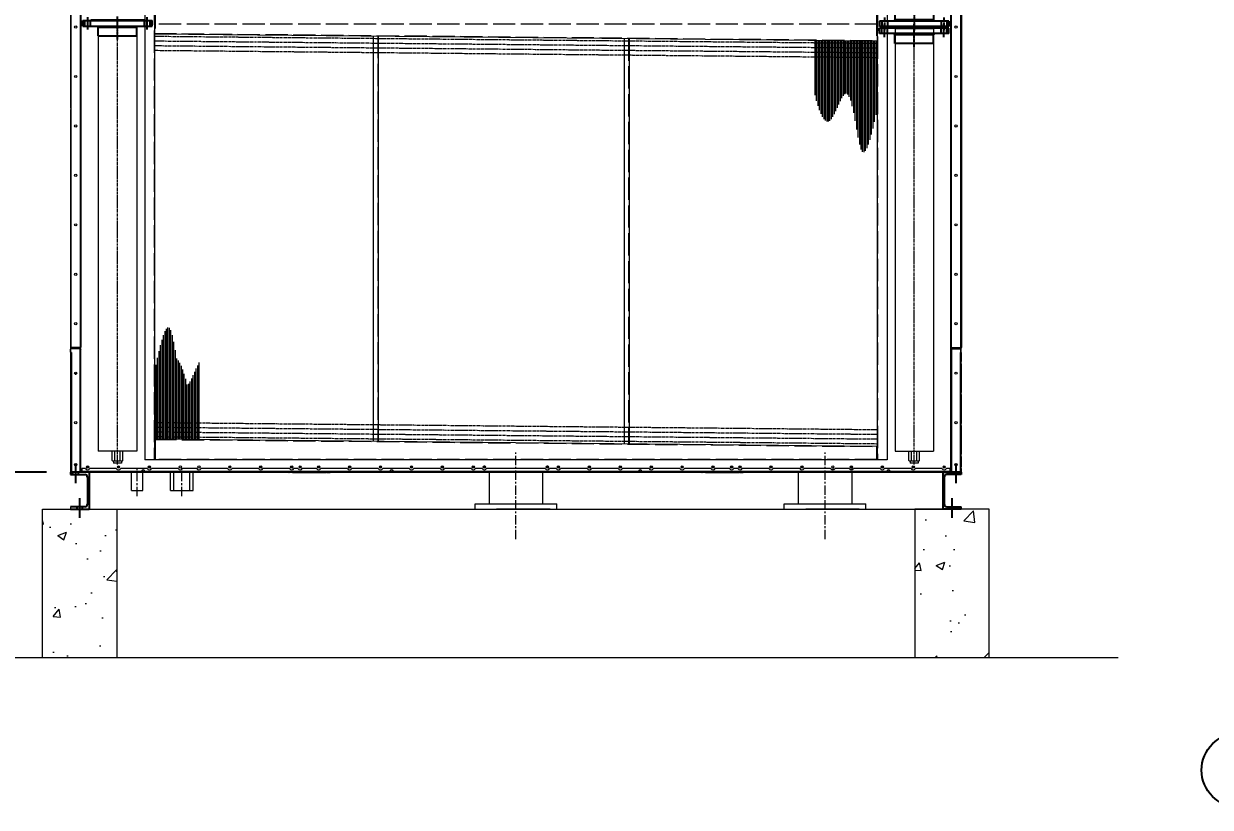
# Model space of a CAD drawing. Header units: millimetres. Extents: x -17070 to 48083, y -291348 to 45670.
# Drawn here: x 21527 to 26322, y 31102 to 34271 of the extents above; entities that cross this region are included whole.
import ezdxf

# ---------------------------------------------------------------- set-up
doc = ezdxf.new("R2010")
doc.units = ezdxf.units.MM
for name, pattern in [('CENTER', [2, 1.25, -0.25, 0.25, -0.25]), ('CENTERX2', [4, 2.5, -0.5, 0.5, -0.5]), ('DASHED', [15, 12, -3])]:
    doc.linetypes.add(name, pattern=pattern)
for name, color, linetype in [('center', 1, 'CENTER'), ('냉각탑_dim', 1, 'Continuous'), ('냉각탑_기초', 23, 'Continuous')]:
    doc.layers.add(name, color=color, linetype=linetype)
doc.styles.get("Standard").update_dxf_attribs({"font": 'arial.ttf'})
doc.dimstyles.new('1.40', dxfattribs={"dimscale": 20, "dimtxt": 1.5, "dimasz": 1, "dimexe": 0.5, "dimexo": 0.5, "dimgap": 0.5, "dimtad": 1, "dimdec": 0, "dimzin": 0, "dimdsep": 46, "dimtxsty": 'Standard', "dimcen": 0, "dimclrd": 2, "dimclre": 2, "dimclrt": 3, "dimadec": 0, "dimazin": 0, "dimtfac": 1, "dimtdec": 0, "dimtmove": 0, "dimatfit": 0, "dimfxl": 1, "dimtolj": 1, "dimtzin": 0, "dimlwd": -1, "dimlwe": -1, "dimarcsym": 0})

# ---------------------------------------------------------------- blocks, each defined once
blk = doc.blocks.new('*D543')
at = {"color": 2, "transparency": 16777216}
for p, q in [((21619.2, 36057.3), (20570.8, 36057.3)), ((20580.8, 35937.3), (20580.8, 32577.3)), ((21619.2, 32457.3), (20570.8, 32457.3))]:
    blk.add_line(p, q, dxfattribs=at)
for points in [[(20560.8, 35937.3), (20600.8, 35937.3), (20580.8, 36057.3)], [(20560.8, 32577.3), (20600.8, 32577.3), (20580.8, 32457.3)]]:
    blk.add_solid(points, dxfattribs=at)
at = {"layer": 'Defpoints', "color": 0, "transparency": 16777216}
for p in [(21719.2, 36057.3), (20580.8, 32457.3), (21719.2, 32457.3)]:
    blk.add_point(p, dxfattribs=at)
at = {"color": 3, "lineweight": 5, "transparency": 16777216, "insert": (20449.3, 34257.3), "char_height": 140, "attachment_point": 5, "rotation": 90}
blk.add_mtext('\\A1;3600', dxfattribs=at)
blk = doc.blocks.new('A$C1AC8305B')
at = {"color": 1, "linetype": 'CENTER', "ltscale": 10}
for p, q in [((40, 260), (90.5, 260)), ((0, 140), (93.5, 140)), ((40, 20), (90.5, 20))]:
    blk.add_line(p, q, dxfattribs=at)
at = {"color": 0, "ltscale": 30}
for p, q in [((54.3, 0), (54.3, 280)), ((54.3, 280), (76.3, 280)), ((54.3, 271.5), (76.3, 271.5)), ((54.3, 248.5), (76.3, 248.5)), ((76.3, 0), (76.3, 280)), ((76.3, 247.4), (79.3, 247.4)), ((79.3, 32.6), (79.3, 247.4)), ((14.3, 62), (14.3, 218)), ((14.3, 218), (49.3, 218)), ((49.3, 218), (54.3, 223.3)), ((49.3, 62), (49.3, 218)), ((14.3, 62), (49.3, 62)), ((49.3, 62), (54.3, 56.7)), ((54.3, 31.5), (76.3, 31.5)), ((54.3, 8.5), (76.3, 8.5)), ((54.3, 0), (76.3, 0)), ((76.3, 32.6), (79.3, 32.6))]:
    blk.add_line(p, q, dxfattribs=at)
blk = doc.blocks.new('3')
at = {"lineweight": 20, "ltscale": 7.5}
for p, q in [((22015.8, 36019.3), (22015.8, 32506.7)), ((22055.8, 36019.3), (22055.8, 32508.7)), ((24975.8, 36019.3), (24975.8, 32508.7)), ((25015.8, 36019.3), (25015.8, 32506.7)), ((25125.8, 34311), (25125.8, 34251)), ((21828, 34251), (21828, 32542.7)), ((21983.5, 34251), (21983.5, 32542.7)), ((25048, 34251), (25048, 32542.7)), ((25048, 34251), (25203.5, 34251)), ((25203.5, 34251), (25203.5, 32542.7)), ((22053.8, 34229.9), (24975.8, 34201)), ((22939.4, 34221.2), (22939.4, 32582.8)), ((22959.4, 34220.9), (22959.4, 32582.6)), ((23953.1, 34211.2), (23953.1, 32572.8)), ((23973.1, 34210.9), (23973.1, 32572.6)), ((22053.8, 32591.6), (24975.8, 32562.7)), ((21983.5, 32542.7), (21828, 32542.7)), ((21884.2, 32504.3), (21884.2, 32542.7)), ((21927.4, 32542.7), (21884.2, 32542.7)), ((21895, 32504.3), (21895, 32542.7)), ((21916.6, 32504.3), (21916.6, 32542.7)), ((21927.4, 32504.3), (21927.4, 32542.7)), ((25048, 32542.7), (25203.5, 32542.7)), ((25104.2, 32504.3), (25104.2, 32542.7)), ((25115, 32504.3), (25115, 32542.7)), ((25136.6, 32504.3), (25136.6, 32542.7)), ((25147.4, 32504.3), (25147.4, 32542.7)), ((21889.6, 32503.3), (21889.6, 32493.8)), ((21922, 32493.8), (21889.6, 32493.8)), ((21922, 32503.3), (21922, 32493.8)), ((25015.8, 32506.7), (22015.8, 32506.7)), ((25109.6, 32503.3), (25109.6, 32493.8)), ((25142, 32493.8), (25109.6, 32493.8)), ((25142, 32503.3), (25142, 32493.8))]:
    blk.add_line(p, q, dxfattribs=at)
at = {"color": 6, "linetype": 'DASHED', "lineweight": 20, "ltscale": 7.5}
for p, q in [((24977.8, 36019.3), (24977.8, 32506.7)), ((22053.8, 35930.5), (22053.8, 32508.7)), ((22057.8, 34341), (22057.8, 34231)), ((24973.8, 34311.1), (24973.8, 34201.1)), ((24975.8, 34269), (22053.8, 34269)), ((22053.8, 34231.9), (24975.8, 34203)), ((22957.4, 34220.9), (22957.4, 32582.7)), ((23971.1, 34210.9), (23971.1, 32572.6)), ((22053.8, 32589.6), (24975.7, 32560.7)), ((22057.8, 32601.1), (22057.8, 32508.7)), ((24973.8, 32562.8), (24973.8, 32508.7)), ((24975.8, 32508.7), (22053.8, 32508.7))]:
    blk.add_line(p, q, dxfattribs=at)
at = {"color": 7, "lineweight": 20}
for p, q in [((25273.8, 32962.1), (25273.8, 35884.3)), ((21757.8, 35820.7), (21757.8, 32962.1)), ((21717, 35813.9), (21717, 32960.7)), ((21755, 35819.3), (21755, 32960.7)), ((25276.6, 32960.7), (25276.6, 35819.3)), ((25314.6, 32960.7), (25314.6, 35813.9)), ((25317.4, 32960.7), (25317.4, 35813.9)), ((21793.4, 32457.3), (25238.2, 32457.3)), ((23407.5, 32457.3), (23407.5, 32329.3)), ((23623.8, 32457.3), (23623.8, 32329.3)), ((24657, 32457.3), (24657, 32329.3)), ((24873.3, 32457.3), (24873.3, 32329.3)), ((21962.8, 32382.3), (22007.8, 32382.3)), ((22119.3, 32382.3), (22211.3, 32382.3)), ((23350.6, 32329.3), (23680.6, 32329.3)), ((23350.6, 32307.3), (23350.6, 32329.3)), ((23680.6, 32307.3), (23680.6, 32329.3)), ((24600.2, 32329.3), (24930.2, 32329.3)), ((24600.2, 32307.3), (24600.2, 32329.3)), ((24930.2, 32307.3), (24930.2, 32329.3)), ((23350.6, 32307.3), (23680.6, 32307.3)), ((23653.8, 32307.3), (23437.5, 32307.3)), ((24600.2, 32307.3), (24930.2, 32307.3)), ((24903.3, 32307.3), (24687, 32307.3))]:
    blk.add_line(p, q, dxfattribs=at)
at = {"color": 7, "lineweight": 20, "ltscale": 0.441833}
blk.add_line((21715.8, 34989.1), (21715.8, 33928.7), dxfattribs=at)
at = {"color": 1, "linetype": 'CENTER', "lineweight": 20, "ltscale": 7.5}
for p, q in [((21905.8, 32488.1), (21905.8, 34251)), ((25125.8, 32488.1), (25125.8, 34251)), ((22053.8, 34220.3), (24975.7, 34191.5)), ((22053.8, 34201.3), (24975.5, 34172.5)), ((22053.8, 34182.2), (24975.3, 34153.4)), ((22053.8, 34163.2), (24975.1, 34134.4)), ((22053.8, 32658.2), (24976.4, 32629.4)), ((22053.8, 32639.2), (24976.2, 32610.4)), ((22053.8, 32620.1), (24976, 32591.3)), ((22053.8, 32601.1), (24975.8, 32572.3))]:
    blk.add_line(p, q, dxfattribs=at)
at = {"color": 5, "lineweight": 20, "ltscale": 7.5}
for p, q in [((24723.8, 34204.1), (24723.8, 33981.4)), ((24729.8, 34204.1), (24729.8, 33959.2)), ((24735.8, 34204), (24735.8, 33939.2)), ((24741.8, 34203.9), (24741.8, 33921.5)), ((24747.8, 34203.8), (24747.8, 33906.4)), ((24753.8, 34203.8), (24753.8, 33894.2)), ((24759.8, 34203.7), (24759.8, 33884.9)), ((24765.8, 34203.6), (24765.8, 33878.7)), ((24771.8, 34203.5), (24771.8, 33875.5)), ((24777.8, 34203.5), (24777.8, 33875.4)), ((24783.8, 34203.4), (24783.8, 33878.4)), ((24789.8, 34203.3), (24789.8, 33884.5)), ((24795.8, 34203.2), (24795.8, 33893.5)), ((24801.8, 34203.2), (24801.8, 33904.7)), ((24807.8, 34203.1), (24807.8, 33917.3)), ((24813.8, 34203), (24813.8, 33930.8)), ((24819.8, 34203), (24819.8, 33944.4)), ((24825.8, 34202.9), (24825.8, 33957.6)), ((24831.8, 34202.8), (24831.8, 33969.6)), ((24837.8, 34202.7), (24837.8, 33979.6)), ((24843.8, 34202.7), (24843.8, 33986.3)), ((24849.8, 34202.6), (24849.8, 33988.3)), ((24855.8, 34202.5), (24855.8, 33984.8)), ((24861.8, 34202.4), (24861.8, 33975.5)), ((24867.8, 34202.4), (24867.8, 33959.8)), ((24873.8, 34202.3), (24873.8, 33937.8)), ((24879.8, 34202.2), (24879.8, 33909.9)), ((24885.8, 34202.1), (24885.8, 33877.5)), ((24891.8, 34202.1), (24891.8, 33843)), ((24897.8, 34202), (24897.8, 33809.9)), ((24903.8, 34201.9), (24903.8, 33782)), ((24909.8, 34201.8), (24909.8, 33762.5)), ((24915.8, 34201.8), (24915.8, 33752.8)), ((24921.8, 34201.7), (24921.8, 33751.3)), ((24927.8, 34201.6), (24927.8, 33756.4)), ((24933.8, 34201.5), (24933.8, 33767.1)), ((24939.8, 34201.5), (24939.8, 33782.1)), ((24945.8, 34201.4), (24945.8, 33801)), ((24951.8, 34201.3), (24951.8, 33822.9)), ((24957.8, 34201.3), (24957.8, 33847.3)), ((24963.8, 34201.2), (24963.8, 33873.8)), ((24969.8, 34201.1), (24969.8, 33902)), ((22109.8, 32592.1), (22109.8, 33042.5)), ((22115.8, 32592), (22115.8, 33041)), ((22085.8, 32592.4), (22085.8, 32992.8)), ((22091.8, 32592.3), (22091.8, 33011.6)), ((22097.8, 32592.2), (22097.8, 33026.7)), ((22103.8, 32592.1), (22103.8, 33037.3)), ((22121.8, 32590.4), (22121.8, 33031.2)), ((22127.8, 32590.4), (22127.8, 33011.8)), ((22073.8, 32592.7), (22073.8, 32946.5)), ((22079.8, 32592.7), (22079.8, 32970.9)), ((22133.8, 32590.3), (22133.8, 32983.9)), ((22139.8, 32590.2), (22139.8, 32950.8)), ((22067.8, 32592.7), (22067.8, 32919.9)), ((22145.8, 32590.2), (22145.8, 32916.3)), ((22151.8, 32590.1), (22151.8, 32908.9)), ((22157.8, 32590), (22157.8, 32899.6)), ((22235.8, 32590.5), (22235.8, 32900.2)), ((22061.8, 32592.7), (22061.8, 32891.7)), ((22163.8, 32589.9), (22163.8, 32887.3)), ((22169.8, 32589.9), (22169.8, 32872.3)), ((22175.8, 32589.8), (22175.8, 32854.6)), ((22211.8, 32590.8), (22211.8, 32849.4)), ((22217.8, 32590.7), (22217.8, 32863)), ((22223.8, 32590.7), (22223.8, 32876.5)), ((22229.8, 32590.6), (22229.8, 32889.1)), ((22181.8, 32589.7), (22181.8, 32834.5)), ((22187.8, 32589.6), (22187.8, 32812.3)), ((22193.8, 32591), (22193.8, 32814.1)), ((22199.8, 32591), (22199.8, 32824.1)), ((22205.8, 32590.9), (22205.8, 32836.2))]:
    blk.add_line(p, q, dxfattribs=at)
at = {"color": 7, "lineweight": 20, "ltscale": 0.44375}
blk.add_line((21715.8, 33923.5), (21715.8, 32858.5), dxfattribs=at)
at = {"color": 7, "lineweight": 20, "ltscale": 0.000500046}
blk.add_line((21717, 32960.7), (21715.8, 32960.7), dxfattribs=at)
at = {"color": 7, "lineweight": 20, "ltscale": 0.004833}
for p, q in [((21715.8, 32942.3), (21715.8, 32953.9)), ((25313.8, 32942.3), (25313.8, 32953.9)), ((25315.8, 32942.3), (25315.8, 32953.9)), ((21761.5, 32472.3), (21761.5, 32460.7)), ((25270.1, 32472.3), (25270.1, 32460.7)), ((22611.3, 32455.3), (22599.7, 32455.3)), ((22751.3, 32455.3), (22762.9, 32455.3)), ((24280.3, 32455.3), (24268.7, 32455.3)), ((24420.3, 32455.3), (24431.9, 32455.3))]:
    blk.add_line(p, q, dxfattribs=at)
at = {"color": 7, "lineweight": 20, "ltscale": 0.015833}
for p, q in [((21755, 32960.7), (21717, 32960.7)), ((25276.6, 32960.7), (25314.6, 32960.7))]:
    blk.add_line(p, q, dxfattribs=at)
at = {"color": 7, "lineweight": 20, "ltscale": 0.000583333}
for p, q in [((21717.4, 32959.3), (21717.4, 32960.7)), ((21755, 32959.3), (21755, 32960.7)), ((25276.6, 32959.3), (25276.6, 32960.7)), ((25314.2, 32959.3), (25314.2, 32960.7)), ((21719.2, 32941.5), (21717.8, 32941.5)), ((25313.8, 32941.5), (25312.4, 32941.5))]:
    blk.add_line(p, q, dxfattribs=at)
at = {"color": 7, "lineweight": 20, "ltscale": 0.015667}
for p, q in [((21717.4, 32959.3), (21755, 32959.3)), ((25314.2, 32959.3), (25276.6, 32959.3))]:
    blk.add_line(p, q, dxfattribs=at)
at = {"color": 7, "lineweight": 20, "ltscale": 0.000958937}
blk.add_line((21717.8, 32957), (21717.8, 32959.3), dxfattribs=at)
at = {"color": 7, "lineweight": 20, "ltscale": 0.005875}
for p, q in [((21717.8, 32941.5), (21717.8, 32955.6)), ((25313.8, 32955.6), (25313.8, 32941.5))]:
    blk.add_line(p, q, dxfattribs=at)
at = {"color": 7, "lineweight": 20, "ltscale": 0.01525}
for p, q in [((21754.4, 32955.6), (21717.8, 32955.6)), ((25277.2, 32955.6), (25313.8, 32955.6)), ((21754.4, 32457.3), (21717.8, 32457.3)), ((25313.8, 32457.3), (25277.2, 32457.3))]:
    blk.add_line(p, q, dxfattribs=at)
at = {"color": 7, "lineweight": 20, "ltscale": 0.014667}
for p, q in [((21719.2, 32957.3), (21754.4, 32957.3)), ((25312.4, 32957.3), (25277.2, 32957.3)), ((21719.2, 32459), (21754.4, 32459)), ((25312.4, 32459), (25277.2, 32459))]:
    blk.add_line(p, q, dxfattribs=at)
at = {"color": 7, "lineweight": 20, "ltscale": 0.000834157}
blk.add_line((21721.2, 32957.3), (21721.2, 32959.3), dxfattribs=at)
at = {"color": 7, "lineweight": 20, "ltscale": 0.000708334}
for p, q in [((21754.4, 32955.6), (21754.4, 32957.3)), ((25277.2, 32955.6), (25277.2, 32957.3))]:
    blk.add_line(p, q, dxfattribs=at)
at = {"color": 7, "lineweight": 20, "ltscale": 0.001131}
for p, q in [((21757.1, 32955.6), (21754.4, 32955.6)), ((25274.4, 32955.6), (25277.2, 32955.6)), ((21757.1, 32459), (21754.4, 32459)), ((25274.4, 32459), (25277.2, 32459))]:
    blk.add_line(p, q, dxfattribs=at)
at = {"color": 7, "lineweight": 20, "ltscale": 0.206917}
for p, q in [((21754.4, 32459), (21754.4, 32955.6)), ((25277.2, 32459), (25277.2, 32955.6))]:
    blk.add_line(p, q, dxfattribs=at)
at = {"color": 7, "lineweight": 20, "ltscale": 0.000912135}
for p, q in [((21757.1, 32960.7), (21755, 32960.7)), ((25276.6, 32960.7), (25274.4, 32960.7))]:
    blk.add_line(p, q, dxfattribs=at)
at = {"color": 7, "lineweight": 20, "ltscale": 0.000414935}
for p, q in [((21756.1, 32955.6), (21756.8, 32956.3)), ((25275.5, 32955.6), (25274.7, 32956.3)), ((21756.1, 32459), (21756.8, 32458.3)), ((25275.5, 32459), (25274.7, 32458.3))]:
    blk.add_line(p, q, dxfattribs=at)
at = {"color": 7, "lineweight": 20, "ltscale": 0.000341711}
for p, q in [((21756.9, 32960.2), (21756.4, 32960.7)), ((25274.6, 32960.2), (25275.2, 32960.7))]:
    blk.add_line(p, q, dxfattribs=at)
at = {"color": 7, "lineweight": 20, "ltscale": 0.00126}
blk.add_line((21756.4, 32956.7), (21756.4, 32959.7), dxfattribs=at)
at = {"color": 7, "lineweight": 20, "ltscale": 1.84442e-05}
blk.add_line((21757.8, 32962.1), (21757.8, 32962.1), dxfattribs=at)
at = {"color": 7, "lineweight": 20, "ltscale": 1.85381e-05}
blk.add_line((21757.8, 32962.1), (21757.8, 32962.1), dxfattribs=at)
at = {"color": 7, "lineweight": 20, "ltscale": 2.99318e-05}
blk.add_line((21757.8, 32962.1), (21757.8, 32962.1), dxfattribs=at)
blk.add_line((21757.8, 32962.1), (21757.8, 32962.1), dxfattribs=at)
at = {"color": 7, "lineweight": 20, "ltscale": 1.47704e-05}
blk.add_line((21757.8, 32962.1), (21757.8, 32962.1), dxfattribs=at)
at = {"color": 7, "lineweight": 20, "ltscale": 2.54818e-05}
blk.add_line((21757.8, 32954), (21757.8, 32953.9), dxfattribs=at)
at = {"color": 7, "lineweight": 20, "ltscale": 0.2055}
for p, q in [((21757.8, 32460.7), (21757.8, 32953.9)), ((25273.8, 32460.7), (25273.8, 32953.9))]:
    blk.add_line(p, q, dxfattribs=at)
at = {"color": 7, "lineweight": 20, "ltscale": 0.00337}
blk.add_line((25273.8, 32954), (25273.8, 32962.1), dxfattribs=at)
at = {"color": 7, "lineweight": 20, "ltscale": 0.000833944}
blk.add_line((25277.2, 32957.3), (25277.2, 32959.3), dxfattribs=at)
at = {"color": 7, "lineweight": 20, "ltscale": 0.000833304}
blk.add_line((25312.4, 32957.3), (25312.4, 32959.3), dxfattribs=at)
at = {"color": 7, "lineweight": 20, "ltscale": 0.001167}
blk.add_line((25314.6, 32960.7), (25317.4, 32960.7), dxfattribs=at)
at = {"color": 7, "lineweight": 20, "ltscale": 0.002832}
blk.add_line((25315.8, 32953.9), (25315.8, 32960.7), dxfattribs=at)
at = {"color": 7, "lineweight": 20, "ltscale": 0.000833333}
for p, q in [((21717.8, 32942.3), (21715.8, 32942.3)), ((21717.8, 32941.5), (21715.8, 32941.5)), ((21715.8, 32941.5), (21717.8, 32941.5)), ((25313.8, 32942.3), (25315.8, 32942.3)), ((25313.8, 32941.5), (25315.8, 32941.5)), ((25315.8, 32941.5), (25313.8, 32941.5)), ((22003, 32459.3), (22003, 32457.3)), ((22016.5, 32459.3), (22016.5, 32457.3)), ((22611.3, 32455.3), (22611.3, 32457.3)), ((22751.3, 32455.3), (22751.3, 32457.3)), ((23007, 32459.3), (23007, 32457.3)), ((23020.5, 32459.3), (23020.5, 32457.3)), ((24011, 32459.3), (24011, 32457.3)), ((24024.5, 32459.3), (24024.5, 32457.3)), ((24280.3, 32455.3), (24280.3, 32457.3)), ((24420.3, 32455.3), (24420.3, 32457.3)), ((25015, 32459.3), (25015, 32457.3)), ((25028.5, 32459.3), (25028.5, 32457.3))]:
    blk.add_line(p, q, dxfattribs=at)
at = {"color": 7, "lineweight": 20, "ltscale": 0.201042}
for p, q in [((21715.8, 32941.5), (21715.8, 32459)), ((21719.2, 32941.5), (21719.2, 32459)), ((25312.4, 32459), (25312.4, 32941.5)), ((25315.8, 32459), (25315.8, 32941.5))]:
    blk.add_line(p, q, dxfattribs=at)
at = {"color": 7, "lineweight": 20, "ltscale": 0.000332419}
blk.add_line((25313.8, 32942.3), (25313.8, 32941.5), dxfattribs=at)
at = {"color": 7, "lineweight": 20, "ltscale": 0.00033333}
blk.add_line((25315.8, 32941.5), (25315.8, 32942.3), dxfattribs=at)
at = {"color": 7, "lineweight": 20, "ltscale": 0.011892}
blk.add_line((25315.8, 32941.5), (25315.8, 32913), dxfattribs=at)
at = {"color": 7, "lineweight": 20, "ltscale": 0.003608}
for p, q in [((25315.8, 32913), (25315.8, 32904.3)), ((25315.8, 32895.7), (25315.8, 32904.3)), ((25315.8, 32788), (25315.8, 32779.3)), ((25315.8, 32770.7), (25315.8, 32779.3)), ((25315.8, 32663), (25315.8, 32654.3)), ((25315.8, 32645.7), (25315.8, 32654.3)), ((25315.8, 32538), (25315.8, 32529.3)), ((25315.8, 32520.7), (25315.8, 32529.3)), ((25315.8, 32488), (25315.8, 32479.3)), ((25315.8, 32470.7), (25315.8, 32479.3))]:
    blk.add_line(p, q, dxfattribs=at)
at = {"color": 7, "lineweight": 20, "ltscale": 0.044866}
for p, q in [((25315.8, 32895.7), (25315.8, 32788)), ((25315.8, 32770.7), (25315.8, 32663)), ((25315.8, 32645.7), (25315.8, 32538))]:
    blk.add_line(p, q, dxfattribs=at)
at = {"color": 7, "lineweight": 20, "ltscale": 0.003735}
blk.add_line((21741.2, 32856.9), (21732.3, 32856.9), dxfattribs=at)
at = {"color": 7, "lineweight": 20, "ltscale": 0.003614}
blk.add_line((21732.4, 32858.5), (21741.1, 32858.5), dxfattribs=at)
at = {"color": 7, "lineweight": 20, "ltscale": 0.003172}
blk.add_line((21740.6, 32854.9), (21732.9, 32854.9), dxfattribs=at)
at = {"color": 7, "lineweight": 20, "ltscale": 0.001718}
blk.add_line((21734.7, 32853.3), (21738.8, 32853.3), dxfattribs=at)
at = {"color": 7, "lineweight": 20, "ltscale": 0.053167}
blk.add_line((21757.8, 32672.1), (21757.8, 32799.7), dxfattribs=at)
at = {"color": 7, "lineweight": 20, "ltscale": 0.000834992}
blk.add_line((25315.8, 32584.1), (25315.7, 32584.1), dxfattribs=at)
at = {"color": 7, "lineweight": 20, "ltscale": 0.000834318}
for p, q in [((25315.8, 32587.3), (25315.8, 32587.3)), ((25315.8, 32477.3), (25315.8, 32477.3))]:
    blk.add_line(p, q, dxfattribs=at)
at = {"color": 7, "lineweight": 20, "ltscale": 0.013616}
blk.add_line((25315.8, 32520.7), (25315.8, 32488), dxfattribs=at)
at = {"color": 1, "linetype": 'CENTERX2', "ltscale": 50}
for p, q in [((21736.8, 32412.3), (21736.8, 32492.3)), ((25294.8, 32412.3), (25294.8, 32492.3)), ((21753.3, 32272.3), (21753.3, 32352.3)), ((25278.3, 32272.3), (25278.3, 32352.3))]:
    blk.add_line(p, q, dxfattribs=at)
at = {"color": 7, "lineweight": 20, "ltscale": 0.005987}
for p, q in [((21775.8, 32472.3), (21761.5, 32472.3)), ((25270.1, 32472.3), (25255.7, 32472.3))]:
    blk.add_line(p, q, dxfattribs=at)
at = {"color": 7, "lineweight": 20, "ltscale": 0.044641}
for p, q in [((21900.8, 32472.3), (21793.7, 32472.3)), ((22025.8, 32472.3), (21918.7, 32472.3)), ((22150.8, 32472.3), (22043.7, 32472.3)), ((22350.8, 32472.3), (22243.7, 32472.3)), ((22475.8, 32472.3), (22368.7, 32472.3)), ((22600.8, 32472.3), (22493.7, 32472.3)), ((22834.8, 32472.3), (22727.7, 32472.3)), ((22959.8, 32472.3), (22852.7, 32472.3)), ((23084.8, 32472.3), (22977.7, 32472.3)), ((23209.8, 32472.3), (23102.7, 32472.3)), ((23334.8, 32472.3), (23227.7, 32472.3)), ((23803.8, 32472.3), (23696.7, 32472.3)), ((23928.8, 32472.3), (23821.7, 32472.3)), ((24053.8, 32472.3), (23946.7, 32472.3)), ((24178.8, 32472.3), (24071.7, 32472.3)), ((24303.8, 32472.3), (24196.7, 32472.3)), ((24537.8, 32472.3), (24430.7, 32472.3)), ((24662.8, 32472.3), (24555.7, 32472.3)), ((24787.8, 32472.3), (24680.7, 32472.3)), ((24987.8, 32472.3), (24880.7, 32472.3)), ((25112.8, 32472.3), (25005.7, 32472.3)), ((25237.8, 32472.3), (25130.7, 32472.3))]:
    blk.add_line(p, q, dxfattribs=at)
at = {"color": 7, "lineweight": 20, "ltscale": 0.023808}
for p, q in [((22225.8, 32472.3), (22168.7, 32472.3)), ((22709.8, 32472.3), (22652.7, 32472.3)), ((24378.8, 32472.3), (24321.7, 32472.3)), ((24862.8, 32472.3), (24805.7, 32472.3))]:
    blk.add_line(p, q, dxfattribs=at)
at = {"color": 7, "lineweight": 20, "ltscale": 0.006725}
for p, q in [((22634.8, 32472.3), (22618.7, 32472.3)), ((24412.8, 32472.3), (24396.7, 32472.3))]:
    blk.add_line(p, q, dxfattribs=at)
at = {"color": 7, "lineweight": 20, "ltscale": 0.0111}
for p, q in [((23379.3, 32472.3), (23352.7, 32472.3)), ((23678.8, 32472.3), (23652.2, 32472.3))]:
    blk.add_line(p, q, dxfattribs=at)
at = {"color": 7, "lineweight": 20, "ltscale": 1.93507e-05}
for p, q in [((23388.2, 32466.8), (23388.3, 32466.8)), ((23643.2, 32466.8), (23643.3, 32466.8))]:
    blk.add_line(p, q, dxfattribs=at)
at = {"color": 7, "lineweight": 20, "ltscale": 0.007604}
blk.add_line((23634.3, 32472.3), (23397.2, 32472.3), dxfattribs=at)
at = {"color": 7, "lineweight": 20, "ltscale": 0.00439}
for p, q in [((24802, 32468.3), (24791.5, 32468.3)), ((24877, 32468.3), (24866.5, 32468.3))]:
    blk.add_line(p, q, dxfattribs=at)
at = {"color": 7, "lineweight": 20, "ltscale": 0.001168}
blk.add_line((25315.8, 32472.3), (25315.8, 32469.5), dxfattribs=at)
at = {"color": 7, "lineweight": 20, "ltscale": 0.00485}
blk.add_line((25315.8, 32470.7), (25315.8, 32459), dxfattribs=at)
at = {"color": 7, "lineweight": 20, "ltscale": 0.003775}
blk.add_line((25315.8, 32460.7), (25315.8, 32469.8), dxfattribs=at)
at = {"color": 7, "lineweight": 20, "ltscale": 0.001417}
for p, q in [((21719.2, 32459), (21715.8, 32459)), ((21761.5, 32457.3), (21761.5, 32460.7)), ((25270.1, 32457.3), (25270.1, 32460.7)), ((25312.4, 32459), (25315.8, 32459))]:
    blk.add_line(p, q, dxfattribs=at)
at = {"lineweight": 20}
for p, q in [((21788.8, 32457.3), (21715.8, 32457.3)), ((25313.8, 32457.3), (25315.8, 32457.3)), ((25315.8, 32459), (25315.8, 32457.3))]:
    blk.add_line(p, q, dxfattribs=at)
at = {"color": 7, "lineweight": 25, "ltscale": 0.008333}
for p, q in [((21715.8, 32457.3), (21715.8, 32447.3)), ((25315.8, 32457.3), (25315.8, 32447.3))]:
    blk.add_line(p, q, dxfattribs=at)
at = {"color": 7, "lineweight": 25, "ltscale": 0.125}
for p, q in [((21790.8, 32457.3), (21715.8, 32457.3)), ((25240.8, 32457.3), (25315.8, 32457.3)), ((21715.8, 32307.3), (21790.8, 32307.3)), ((25315.8, 32307.3), (25240.8, 32307.3))]:
    blk.add_line(p, q, dxfattribs=at)
at = {"color": 7, "lineweight": 25, "ltscale": 0.05125}
for p, q in [((21715.8, 32447.3), (21774.3, 32447.3)), ((25315.8, 32447.3), (25257.3, 32447.3)), ((21774.3, 32317.3), (21715.8, 32317.3)), ((25257.3, 32317.3), (25315.8, 32317.3))]:
    blk.add_line(p, q, dxfattribs=at)
at = {"color": 7, "lineweight": 20, "ltscale": 0.280701}
blk.add_line((21717.2, 32457.3), (21752.4, 32457.3), dxfattribs=at)
at = {"color": 7, "lineweight": 20, "ltscale": 0.000708333}
for p, q in [((21717.8, 32459), (21717.8, 32457.3)), ((21754.4, 32459), (21754.4, 32457.3)), ((21761.5, 32460.2), (21759.8, 32460.2)), ((21761.5, 32459.3), (21759.8, 32459.3)), ((25270.1, 32460.2), (25271.8, 32460.2)), ((25270.1, 32459.3), (25271.8, 32459.3)), ((25277.2, 32459), (25277.2, 32457.3)), ((25313.8, 32459), (25313.8, 32457.3))]:
    blk.add_line(p, q, dxfattribs=at)
for p, q in [((21725.8, 32447.3), (21725.8, 32457.3)), ((21747.8, 32447.3), (21747.8, 32457.3)), ((25283.8, 32447.3), (25283.8, 32457.3)), ((25305.8, 32447.3), (25305.8, 32457.3)), ((21742.3, 32307.3), (21742.3, 32317.3)), ((21764.3, 32307.3), (21764.3, 32317.3)), ((25267.3, 32307.3), (25267.3, 32317.3)), ((25289.3, 32307.3), (25289.3, 32317.3))]:
    blk.add_line(p, q)
at = {"color": 7, "lineweight": 20, "ltscale": 0.002932}
blk.add_line((21754.4, 32457.3), (21761.5, 32457.3), dxfattribs=at)
at = {"color": 7, "lineweight": 20, "ltscale": 2.38284e-05}
blk.add_line((21757.8, 32460.7), (21757.8, 32460.7), dxfattribs=at)
at = {"color": 7, "lineweight": 20, "ltscale": 0.000375}
for p, q in [((21759.8, 32460.2), (21759.8, 32459.3)), ((25271.8, 32460.2), (25271.8, 32459.3)), ((25271.8, 32460.2), (25271.8, 32459.3)), ((25271.8, 32460.2), (25271.8, 32459.3)), ((25271.8, 32460.2), (25271.8, 32459.3)), ((25271.8, 32460.2), (25271.8, 32459.3)), ((25271.8, 32460.2), (25271.8, 32459.3))]:
    blk.add_line(p, q, dxfattribs=at)
at = {"color": 7, "lineweight": 20, "ltscale": 0.100609}
for p, q in [((21761.5, 32460.7), (22002.9, 32460.7)), ((25028.6, 32460.7), (25270.1, 32460.7))]:
    blk.add_line(p, q, dxfattribs=at)
at = {"color": 7, "lineweight": 20, "ltscale": 0.100651}
for p, q in [((21761.5, 32457.3), (22003, 32457.3)), ((25028.5, 32457.3), (25270.1, 32457.3))]:
    blk.add_line(p, q, dxfattribs=at)
at = {"color": 7, "lineweight": 20, "ltscale": 0.004083}
for p, q in [((21783.6, 32457.3), (21793.4, 32457.3)), ((25238.2, 32457.3), (25248, 32457.3))]:
    blk.add_line(p, q, dxfattribs=at)
at = {"color": 7, "lineweight": 25, "ltscale": 0.091667}
for p, q in [((21784.3, 32437.3), (21784.3, 32327.3)), ((25247.3, 32437.3), (25247.3, 32327.3))]:
    blk.add_line(p, q, dxfattribs=at)
at = {"ltscale": 25}
for p, q in [((21790.8, 32457.3), (21790.8, 32307.3)), ((25240.8, 32457.3), (25240.8, 32307.3))]:
    blk.add_line(p, q, dxfattribs=at)
at = {"lineweight": 5}
for p, q in [((21962.8, 32382.3), (21962.8, 32457.3)), ((22007.8, 32382.3), (22007.8, 32457.3)), ((22119.3, 32382.3), (22119.3, 32457.3)), ((22132.8, 32382.3), (22132.8, 32457.3)), ((22197.8, 32382.3), (22197.8, 32457.3)), ((22211.3, 32382.3), (22211.3, 32457.3)), ((21790.8, 32307.3), (25240.8, 32307.3))]:
    blk.add_line(p, q, dxfattribs=at)
at = {"color": 7, "lineweight": 20, "ltscale": 0.005698}
for p, q in [((22002.9, 32460.7), (22016.6, 32460.7)), ((23006.9, 32460.7), (23020.6, 32460.7)), ((24010.9, 32460.7), (24024.6, 32460.7)), ((25014.9, 32460.7), (25028.6, 32460.7))]:
    blk.add_line(p, q, dxfattribs=at)
at = {"color": 7, "lineweight": 20, "ltscale": 0.005614}
for p, q in [((22003, 32459.3), (22016.5, 32459.3)), ((22003, 32457.3), (22016.5, 32457.3)), ((23007, 32459.3), (23020.5, 32459.3)), ((23007, 32457.3), (23020.5, 32457.3)), ((24011, 32459.3), (24024.5, 32459.3)), ((24011, 32457.3), (24024.5, 32457.3)), ((25015, 32459.3), (25028.5, 32459.3)), ((25015, 32457.3), (25028.5, 32457.3))]:
    blk.add_line(p, q, dxfattribs=at)
at = {"color": 7, "lineweight": 20, "ltscale": 0.412719}
for p, q in [((22016.5, 32457.3), (23007, 32457.3)), ((24024.5, 32457.3), (25015, 32457.3))]:
    blk.add_line(p, q, dxfattribs=at)
at = {"color": 7, "lineweight": 20, "ltscale": 0.412635}
for p, q in [((22016.6, 32460.7), (23006.9, 32460.7)), ((24024.6, 32460.7), (25014.9, 32460.7))]:
    blk.add_line(p, q, dxfattribs=at)
at = {"color": 7, "lineweight": 20, "ltscale": 0.000833651}
for p, q in [((22613.3, 32455.3), (22613.3, 32457.3)), ((22749.3, 32455.3), (22749.3, 32457.3)), ((24282.3, 32455.3), (24282.3, 32457.3)), ((24418.3, 32455.3), (24418.3, 32457.3))]:
    blk.add_line(p, q, dxfattribs=at)
at = {"color": 7, "lineweight": 20, "ltscale": 0.056667}
for p, q in [((22613.3, 32455.3), (22749.3, 32455.3)), ((24282.3, 32455.3), (24418.3, 32455.3))]:
    blk.add_line(p, q, dxfattribs=at)
at = {"color": 7, "lineweight": 20, "ltscale": 0.17433}
for p, q in [((23020.5, 32457.3), (23438.9, 32457.3)), ((23592.6, 32457.3), (24011, 32457.3))]:
    blk.add_line(p, q, dxfattribs=at)
at = {"color": 7, "lineweight": 20, "ltscale": 0.171731}
blk.add_line((23020.6, 32460.7), (24011, 32460.7), dxfattribs=at)
at = {"color": 7, "lineweight": 20, "ltscale": 0.026917}
blk.add_line((25312.6, 32457.3), (25248, 32457.3), dxfattribs=at)
at = {"color": 7, "lineweight": 20, "ltscale": 0.002958}
blk.add_line((25277.2, 32457.3), (25270.1, 32457.3), dxfattribs=at)
at = {"color": 7, "lineweight": 20, "ltscale": 0.000837582}
blk.add_line((25271.8, 32460.5), (25273.8, 32460.5), dxfattribs=at)
at = {"color": 7, "lineweight": 20, "ltscale": 0.000374986}
blk.add_line((25271.8, 32459.3), (25271.8, 32460.2), dxfattribs=at)
at = {"color": 7, "lineweight": 15, "ltscale": 0.0625}
for p, q in [((21715.8, 32317.3), (21715.8, 32307.3)), ((25315.8, 32317.3), (25315.8, 32307.3))]:
    blk.add_line(p, q, dxfattribs=at)
at = {"color": 7, "lineweight": 20}
for centre, radius in [((21736.8, 34257.3), 4.5), ((25294.8, 34257.3), 4.5), ((21736.8, 34057.3), 4.5), ((25294.8, 34057.3), 4.5), ((21736.8, 33857.3), 4.5), ((25294.8, 33857.3), 4.5), ((21736.8, 33657.3), 4.5), ((25294.8, 33657.3), 4.5), ((21736.8, 33457.3), 4.5), ((25294.8, 33457.3), 4.5), ((21736.8, 33257.3), 4.5), ((25294.8, 33257.3), 4.5), ((21736.8, 33057.3), 4.5), ((25294.8, 33057.3), 4.5), ((21736.8, 32857.3), 4.5), ((25294.8, 32857.3), 4.5), ((21736.8, 32657.3), 4.5), ((25294.8, 32657.3), 4.5), ((21736.8, 32487.3), 4.5), ((21784.8, 32478.3), 4.5), ((21784.8, 32478.3), 3), ((21909.8, 32478.3), 4.5), ((21909.8, 32478.3), 3), ((22034.8, 32478.3), 4.5), ((22034.8, 32478.3), 3), ((22159.8, 32478.3), 4.5), ((22234.8, 32478.3), 4.5), ((22359.8, 32478.3), 4.5), ((22359.8, 32478.3), 3), ((22484.8, 32478.3), 4.5), ((22484.8, 32478.3), 3), ((22609.8, 32478.3), 4.5), ((22609.8, 32478.3), 3), ((22643.8, 32478.3), 4.5), ((22643.8, 32478.3), 3), ((22718.8, 32478.3), 4.5), ((22718.8, 32478.3), 3), ((22843.8, 32478.3), 4.5), ((22843.8, 32478.3), 3), ((22968.8, 32478.3), 4.5), ((22968.8, 32478.3), 3), ((23093.8, 32478.3), 4.5), ((23093.8, 32478.3), 3), ((23218.8, 32478.3), 4.5), ((23218.8, 32478.3), 3), ((23343.8, 32478.3), 4.5), ((23343.8, 32478.3), 3), ((23388.3, 32477.8), 4.5), ((23388.3, 32478.3), 3), ((23643.3, 32477.8), 4.5), ((23643.3, 32478.3), 3), ((23687.8, 32478.3), 4.5), ((23687.8, 32478.3), 3), ((23812.8, 32478.3), 4.5), ((23812.8, 32478.3), 3), ((23937.8, 32478.3), 4.5), ((23937.8, 32478.3), 3), ((24062.8, 32478.3), 4.5), ((24062.8, 32478.3), 3), ((24187.8, 32478.3), 4.5), ((24187.8, 32478.3), 3), ((24312.8, 32478.3), 4.5), ((24312.8, 32478.3), 3), ((24387.8, 32478.3), 4.5), ((24387.8, 32478.3), 3), ((24421.8, 32478.3), 4.5), ((24421.8, 32478.3), 3), ((24546.8, 32478.3), 4.5), ((24546.8, 32478.3), 3), ((24671.8, 32478.3), 4.5), ((24671.8, 32478.3), 3), ((24796.8, 32478.3), 4.5), ((24871.8, 32478.3), 4.5), ((24871.8, 32478.3), 3), ((24996.8, 32478.3), 4.5), ((24996.8, 32478.3), 3), ((25121.8, 32478.3), 4.5), ((25121.8, 32478.3), 3), ((25246.8, 32478.3), 4.5), ((25246.8, 32478.3), 3), ((25294.8, 32487.3), 4.5)]:
    blk.add_circle(centre, radius, dxfattribs=at)
for centre, radius, start, end in [((21719.2, 32953.9), 3.4, 90, 180), ((21718.6, 32962.1), 2.8, 210, 244.6228), ((21754.4, 32953.9), 3.4, 0, 90), ((21755, 32962.1), 2.8, 270, 0), ((25276.6, 32962.1), 2.8, 180, 270), ((25277.2, 32953.9), 3.4, 90, 180), ((25312.4, 32953.9), 3.4, 0, 90), ((25313, 32962.1), 2.8, 295.3767, 330), ((21717, 32859.7), 1.2, 180, 180.7349), ((21717, 32852.1), 1.2, 179.2651, 180), ((25312.6, 32602.1), 5.2, 52.0246, 52.0532), ((21784.8, 32476.8), 10, 206.7437, 333.2563), ((21909.8, 32476.8), 10, 206.7437, 333.2563), ((22009.8, 32459.2), 7, 12.3734, 167.6266), ((22034.8, 32476.8), 10, 206.7437, 333.2563), ((22159.8, 32476.8), 10, 206.7437, 333.2563), ((22234.8, 32476.8), 10, 206.7437, 333.2563), ((22359.8, 32476.8), 10, 206.7437, 333.2563), ((22484.8, 32476.8), 10, 206.7437, 333.2563), ((22609.8, 32476.8), 10, 206.7437, 333.2563), ((22643.8, 32476.8), 10, 206.7437, 333.2563), ((22718.8, 32476.8), 10, 206.7437, 333.2563), ((22843.8, 32476.8), 10, 206.7437, 333.2563), ((22968.8, 32476.8), 10, 206.7437, 333.2563), ((23013.8, 32459.2), 7, 12.3734, 167.6266), ((23093.8, 32476.8), 10, 206.7437, 333.2563), ((23218.8, 32476.8), 10, 206.7437, 333.2563), ((23343.8, 32476.8), 10, 206.7437, 333.2563), ((23388.3, 32476.8), 10, 206.7437, 333.2563), ((23388.3, 32477.3), 4.5, 3.185, 176.8155), ((23643.3, 32476.8), 10, 206.7437, 333.2563), ((23643.3, 32477.3), 4.5, 3.185, 176.8155), ((23687.8, 32476.8), 10, 206.7437, 333.2563), ((23812.8, 32476.8), 10, 206.7437, 333.2563), ((23937.8, 32476.8), 10, 206.7437, 333.2563), ((24017.8, 32459.2), 7, 12.3734, 167.6266), ((24062.8, 32476.8), 10, 206.7437, 333.2563), ((24187.8, 32476.8), 10, 206.7437, 333.2563), ((24312.8, 32476.8), 10, 206.7437, 333.2563), ((24387.8, 32476.8), 10, 206.7437, 333.2563), ((24421.8, 32476.8), 10, 206.7437, 333.2563), ((24546.8, 32476.8), 10, 206.7437, 333.2563), ((24671.8, 32476.8), 10, 206.7437, 333.2563), ((24796.8, 32476.8), 10, 206.7437, 333.2563), ((24871.8, 32476.8), 10, 206.7437, 333.2563), ((24996.8, 32476.8), 10, 206.7437, 333.2563), ((25021.8, 32459.2), 7, 12.3734, 167.6266), ((25121.8, 32476.8), 10, 206.7437, 333.2563), ((25246.8, 32476.8), 10, 206.7437, 333.2563), ((21719.2, 32460.7), 3.4, 210, 245.6841), ((21754.4, 32460.7), 3.4, 270, 0), ((21763.2, 32460.7), 3.4, 204.3161, 239.9997), ((22019.3, 32458.4), 16.6, 171.9124, 179.4428), ((22000.2, 32458.4), 16.6, 0.5572, 8.0877), ((22599.7, 32458.7), 3.4, 204.3017, 270), ((22599.7, 32458.7), 1.4, 268.112, 270), ((22762.9, 32458.7), 3.4, 270, 335.6983), ((22762.9, 32458.7), 1.4, 270, 271.888), ((23023.3, 32458.4), 16.6, 171.9124, 179.4428), ((23004.2, 32458.4), 16.6, 0.5572, 8.0877), ((24027.3, 32458.4), 16.6, 171.9124, 179.4428), ((24008.2, 32458.4), 16.6, 0.5572, 8.0877), ((24268.7, 32458.7), 3.4, 204.3017, 270), ((24268.7, 32458.7), 1.4, 268.112, 270), ((24431.9, 32458.7), 3.4, 270, 335.6983), ((24431.9, 32458.7), 1.4, 270, 271.888), ((25031.3, 32458.4), 16.6, 171.9124, 179.4428), ((25012.2, 32458.4), 16.6, 0.5572, 8.0877), ((25268.4, 32460.7), 3.4, 299.9991, 335.6839), ((25277.2, 32460.7), 3.4, 180, 270), ((25312.4, 32460.7), 3.4, 294.3156, 330), ((25312.6, 32462.5), 5.2, 283.3156, 307.9754)]:
    blk.add_arc(centre, radius, start, end, dxfattribs=at)
at = {"color": 7, "lineweight": 25}
for centre, start, end in [((21774.3, 32437.3), 0, 90), ((25257.3, 32437.3), 90, 180), ((21774.3, 32327.3), 270, 0), ((25257.3, 32327.3), 180, 270)]:
    blk.add_arc(centre, 10, start, end, dxfattribs=at)
at = {"lineweight": 20, "ltscale": 7.5}
for centre in [(21889.6, 32504.3), (21900.4, 32504.3), (21911.2, 32504.3), (21922, 32504.3), (25109.6, 32504.3), (25120.4, 32504.3), (25131.2, 32504.3), (25142, 32504.3)]:
    blk.add_ellipse(centre, major_axis=(5.4, 0), ratio=0.200221, start_param=3.141593, end_param=6.283185, dxfattribs=at)
at = {"color": 7, "lineweight": 20}
for points in [[(21757.1, 32960.7), (21757.4, 32961), (21757.6, 32961.3), (21757.7, 32961.6), (21757.8, 32961.8), (21757.8, 32962.1)], [(21757.1, 32955.6), (21757.3, 32955.3), (21757.5, 32955), (21757.7, 32954.6), (21757.8, 32954.3), (21757.8, 32953.9)], [(25274.4, 32960.7), (25274.1, 32961), (25273.9, 32961.3), (25273.8, 32961.6), (25273.8, 32961.8), (25273.8, 32962.1)], [(25274.4, 32955.6), (25274.2, 32955.3), (25274, 32955), (25273.8, 32954.6), (25273.8, 32954.3), (25273.8, 32953.9)], [(21757.1, 32459), (21757.3, 32459.4), (21757.5, 32459.7), (21757.7, 32460), (21757.8, 32460.4), (21757.8, 32460.7)], [(22003, 32459.3), (22002.9, 32459.3), (22002.9, 32459.4), (22002.8, 32459.4), (22002.8, 32459.5), (22002.8, 32459.5)], [(22016.7, 32459.5), (22016.7, 32459.5), (22016.7, 32459.4), (22016.6, 32459.4), (22016.6, 32459.3), (22016.5, 32459.3)], [(23007, 32459.3), (23006.9, 32459.3), (23006.9, 32459.4), (23006.8, 32459.4), (23006.8, 32459.5), (23006.8, 32459.5)], [(23020.7, 32459.5), (23020.7, 32459.5), (23020.7, 32459.4), (23020.6, 32459.4), (23020.6, 32459.3), (23020.5, 32459.3)], [(24011, 32459.3), (24010.9, 32459.3), (24010.9, 32459.4), (24010.8, 32459.4), (24010.8, 32459.5), (24010.8, 32459.5)], [(24024.7, 32459.5), (24024.7, 32459.5), (24024.7, 32459.4), (24024.6, 32459.4), (24024.6, 32459.3), (24024.5, 32459.3)], [(25015, 32459.3), (25014.9, 32459.3), (25014.9, 32459.4), (25014.8, 32459.4), (25014.8, 32459.5), (25014.8, 32459.5)], [(25028.7, 32459.5), (25028.7, 32459.5), (25028.7, 32459.4), (25028.6, 32459.4), (25028.6, 32459.3), (25028.5, 32459.3)], [(25274.4, 32459), (25274.2, 32459.4), (25274, 32459.7), (25273.8, 32460), (25273.8, 32460.4), (25273.8, 32460.7)]]:
    blk.add_open_spline(points, degree=5, dxfattribs=at)
for points, knots in [([(22003, 32457.3), (22002.9, 32457.3), (22002.9, 32457.4), (22002.8, 32457.5), (22002.8, 32457.7), (22002.8, 32458.1), (22002.8, 32458.2), (22002.8, 32458.4), (22002.8, 32458.6)], [0, 0, 0, 0, 0, 0, 3.009, 3.009, 3.009, 4.870321, 4.870321, 4.870321, 4.870321, 4.870321, 4.870321]), ([(22016.8, 32458.6), (22016.8, 32458.2), (22016.7, 32457.9), (22016.7, 32457.6), (22016.6, 32457.4), (22016.5, 32457.3), (22016.5, 32457.3), (22016.5, 32457.3), (22016.5, 32457.3)], [0, 0, 0, 0, 0, 0, 3.956241, 3.956241, 3.956241, 4.866694, 4.866694, 4.866694, 4.866694, 4.866694, 4.866694]), ([(23007, 32457.3), (23006.9, 32457.3), (23006.9, 32457.4), (23006.8, 32457.5), (23006.8, 32457.7), (23006.8, 32458.1), (23006.8, 32458.2), (23006.8, 32458.4), (23006.8, 32458.6)], [0, 0, 0, 0, 0, 0, 3.009, 3.009, 3.009, 4.870321, 4.870321, 4.870321, 4.870321, 4.870321, 4.870321]), ([(23020.8, 32458.6), (23020.8, 32458.2), (23020.7, 32457.9), (23020.7, 32457.6), (23020.6, 32457.4), (23020.5, 32457.3), (23020.5, 32457.3), (23020.5, 32457.3), (23020.5, 32457.3)], [0, 0, 0, 0, 0, 0, 3.956241, 3.956241, 3.956241, 4.866694, 4.866694, 4.866694, 4.866694, 4.866694, 4.866694]), ([(24011, 32457.3), (24010.9, 32457.3), (24010.9, 32457.4), (24010.8, 32457.5), (24010.8, 32457.7), (24010.8, 32458.1), (24010.8, 32458.2), (24010.8, 32458.4), (24010.8, 32458.6)], [0, 0, 0, 0, 0, 0, 3.009, 3.009, 3.009, 4.870321, 4.870321, 4.870321, 4.870321, 4.870321, 4.870321]), ([(24024.8, 32458.6), (24024.8, 32458.2), (24024.7, 32457.9), (24024.7, 32457.6), (24024.6, 32457.4), (24024.5, 32457.3), (24024.5, 32457.3), (24024.5, 32457.3), (24024.5, 32457.3)], [0, 0, 0, 0, 0, 0, 3.956241, 3.956241, 3.956241, 4.866694, 4.866694, 4.866694, 4.866694, 4.866694, 4.866694]), ([(25015, 32457.3), (25014.9, 32457.3), (25014.9, 32457.4), (25014.8, 32457.5), (25014.8, 32457.7), (25014.8, 32458.1), (25014.8, 32458.2), (25014.8, 32458.4), (25014.8, 32458.6)], [0, 0, 0, 0, 0, 0, 3.009, 3.009, 3.009, 4.870321, 4.870321, 4.870321, 4.870321, 4.870321, 4.870321]), ([(25028.8, 32458.6), (25028.8, 32458.2), (25028.7, 32457.9), (25028.7, 32457.6), (25028.6, 32457.4), (25028.5, 32457.3), (25028.5, 32457.3), (25028.5, 32457.3), (25028.5, 32457.3)], [0, 0, 0, 0, 0, 0, 3.956241, 3.956241, 3.956241, 4.866694, 4.866694, 4.866694, 4.866694, 4.866694, 4.866694])]:
    blk.add_open_spline(points, degree=5, knots=knots, dxfattribs=at)
at = {"layer": 'center', "lineweight": 20, "ltscale": 30}
for p, q in [((21985.3, 32360.2), (21985.3, 32473.6)), ((22165.3, 32360.2), (22165.3, 32473.6))]:
    blk.add_line(p, q, dxfattribs=at)
at = {"lineweight": 20, "ltscale": 7.5, "xscale": -1}
for p, rotation in [((25265.8, 34335.3), 90), ((21765.8, 34206.8), 270)]:
    blk.add_blockref('A$C1AC8305B', p, dxfattribs=dict(at, rotation=rotation))
at = {"lineweight": 20, "ltscale": 7.5, "rotation": 90.00000000000001}
blk.add_blockref('A$C1AC8305B', (25265.8, 34176.8), dxfattribs=at)

msp = doc.modelspace()

# ---------------------------------------------------------------- hatches: boundary and pattern name
at = {"layer": '냉각탑_기초', "lineweight": 20, "ltscale": 30}
h = msp.add_hatch(dxfattribs=at)
h.set_pattern_fill('AR-CONC', color=256, scale=50, style=0)
h.set_pattern_definition([(50, (6974.73, 15766), (358.63, -31.376), [37.5, -412.5]), (355, (6974.73, 15766), (-69.3757, 376.096), [30, -330]), (100.4514, (7004.6, 15763.4), (289.2547, 344.72), [31.87, -350.571]), (46.1842, (6974.73, 15866), (533.6205, -82.7595), [56.25, -618.75]), (96.6356, (7019.2, 15859.1), (467.331, 487.059), [47.805, -525.856]), (351.1842, (6974.73, 15866), (467.331, 487.059), [45, -495]), (21, (7024.73, 15841), (298.4535, -201.3094), [37.5, -412.5]), (326, (7024.73, 15841), (121.6577, 362.575), [30, -330]), (71.4514, (7049.6, 15824.24), (420.1113, 161.265), [31.87, -350.571]), (37.5, (6974.73, 15766.01), (6.0799, 166.4469), [0, -326, 0, -335, 0, -331.25]), (7.5, (6974.73, 15766.01), (131.5348, 197.2059), [0, -191, 0, -318.5, 0, -126.25]), (327.5, (6863.23, 15766.01), (266.9112, -11.2774), [0, -125, 0, -390, 0, -517.5]), (317.5, (6813.23, 15766.01), (291.593, 50.0525), [0, -162.5, 0, -259, 0, -367.5])])
h.paths.add_polyline_path([(21903.3, 32307.3), (21603.3, 32307.3), (21603.3, 31707.3), (21903.3, 31707.3)])
h = msp.add_hatch(dxfattribs=at)
h.set_pattern_fill('AR-CONC', color=256, scale=50, style=0)
h.set_pattern_definition([(50, (8369.73, 15766), (358.63, -31.376), [37.5, -412.5]), (355, (8369.73, 15766), (-69.3757, 376.096), [30, -330]), (100.4514, (8399.6, 15763.4), (289.2547, 344.72), [31.87, -350.571]), (46.1842, (8369.73, 15866), (533.6205, -82.7595), [56.25, -618.75]), (96.6356, (8414.2, 15859.1), (467.331, 487.059), [47.805, -525.856]), (351.1842, (8369.73, 15866), (467.331, 487.059), [45, -495]), (21, (8419.73, 15841), (298.4535, -201.3094), [37.5, -412.5]), (326, (8419.73, 15841), (121.6577, 362.575), [30, -330]), (71.4514, (8444.6, 15824.24), (420.1113, 161.265), [31.87, -350.571]), (37.5, (8369.73, 15766.01), (6.0799, 166.4469), [0, -326, 0, -335, 0, -331.25]), (7.5, (8369.73, 15766.01), (131.5348, 197.2059), [0, -191, 0, -318.5, 0, -126.25]), (327.5, (8258.23, 15766.01), (266.9112, -11.2774), [0, -125, 0, -390, 0, -517.5]), (317.5, (8208.23, 15766.01), (291.593, 50.0525), [0, -162.5, 0, -259, 0, -367.5])])
h.paths.add_polyline_path([(25128.3, 32307.3), (25428.3, 32307.3), (25428.3, 31707.3), (25128.3, 31707.3)])

# ---------------------------------------------------------------- linework, layer by layer
at = {"layer": 'center', "lineweight": 20, "ltscale": 30}
for p, q in [((23515.8, 32185.8), (23515.8, 32536)), ((24765.3, 32185.8), (24765.3, 32536))]:
    msp.add_line(p, q, dxfattribs=at)
at = {"layer": '냉각탑_dim', "linetype": 'ByBlock', "lineweight": -3}
msp.add_circle((26436.9, 31251.9), 150, dxfattribs=at)
at = {"layer": '냉각탑_기초', "lineweight": 20, "ltscale": 30}
msp.add_line((21191.2, 31707.3), (25949.2, 31707.3), dxfattribs=at)
for points in [[(21603.3, 31707.3), (21603.3, 32307.3), (21903.3, 32307.3), (21903.3, 31707.3)], [(25428.3, 31707.3), (25428.3, 32307.3), (25128.3, 32307.3), (25128.3, 31707.3)]]:
    msp.add_lwpolyline(points, dxfattribs=at)

# ---------------------------------------------------------------- block references
msp.add_blockref('3', (0, 0))

# ---------------------------------------------------------------- dimensions: what is measured, and where the dimension line sits
at = {"lineweight": 5}
dim = msp.add_linear_dim(base=(20580.8, 32457.3), p1=(21719.2, 36057.3), p2=(21719.2, 32457.3), angle=90, dimstyle='1.40', override={"dimtxt": 7, "dimasz": 6, "dimexo": 5, "dimgap": 3}, dxfattribs=at)
dim.commit()
dim.dimension.update_dxf_attribs({"geometry": '*D543', "text_midpoint": (20449.3, 34257.3)})

doc.saveas('drawing.dxf')
